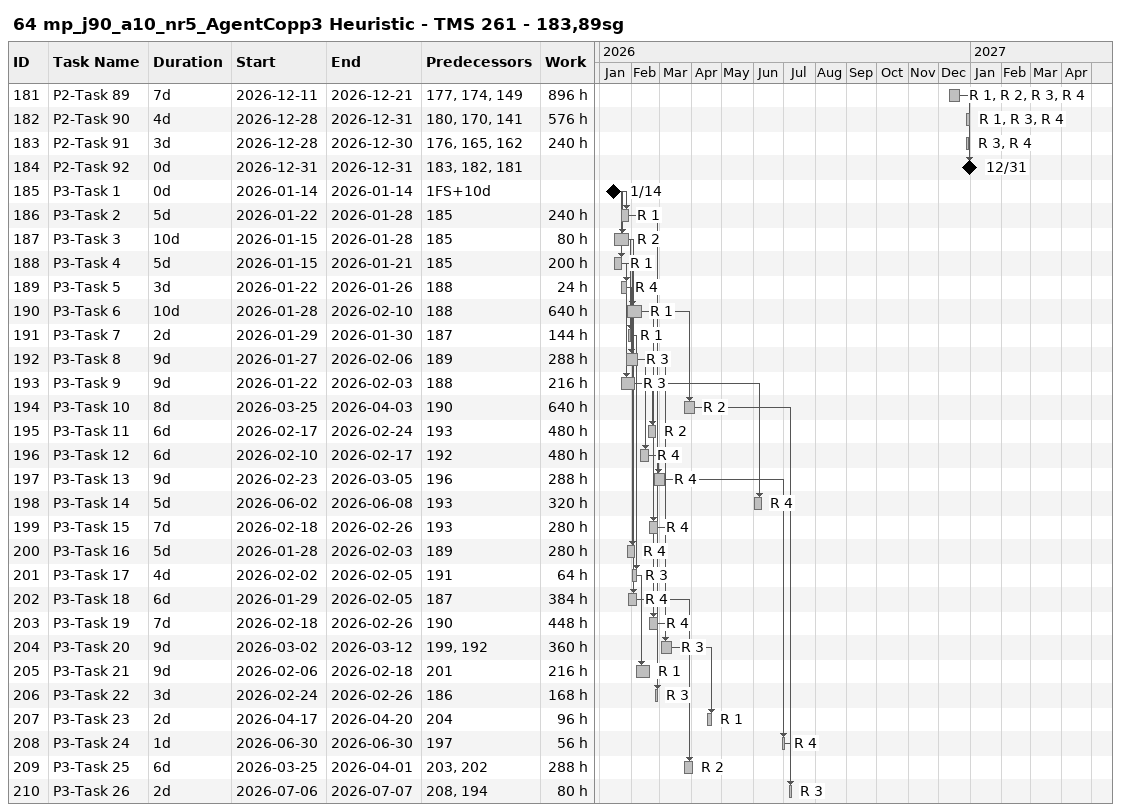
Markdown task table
64 mp_j90_a10_nr5_AgentCopp3 Heuristic - TMS 261 - 183,89sg

| ID | Task | Duration | Start | Finish | Predecessors | Resources | Work (h) |
|---|---|---|---|---|---|---|---|
| 181 | P2-Task 89 | 7d | 2026-12-11 | 2026-12-21 | 177, 174, 149 | R 1, R 2, R 3, R 4 | 896 |
| 182 | P2-Task 90 | 4d | 2026-12-28 | 2026-12-31 | 180, 170, 141 | R 1, R 3, R 4 | 576 |
| 183 | P2-Task 91 | 3d | 2026-12-28 | 2026-12-30 | 176, 165, 162 | R 3, R 4 | 240 |
| 184 | P2-Task 92 | 0d | 2026-12-31 | 2026-12-31 | 183, 182, 181 |  |  |
| 185 | P3-Task 1 | 0d | 2026-01-14 | 2026-01-14 | 1FS+10d |  |  |
| 186 | P3-Task 2 | 5d | 2026-01-22 | 2026-01-28 | 185 | R 1 | 240 |
| 187 | P3-Task 3 | 10d | 2026-01-15 | 2026-01-28 | 185 | R 2 | 80 |
| 188 | P3-Task 4 | 5d | 2026-01-15 | 2026-01-21 | 185 | R 1 | 200 |
| 189 | P3-Task 5 | 3d | 2026-01-22 | 2026-01-26 | 188 | R 4 | 24 |
| 190 | P3-Task 6 | 10d | 2026-01-28 | 2026-02-10 | 188 | R 1 | 640 |
| 191 | P3-Task 7 | 2d | 2026-01-29 | 2026-01-30 | 187 | R 1 | 144 |
| 192 | P3-Task 8 | 9d | 2026-01-27 | 2026-02-06 | 189 | R 3 | 288 |
| 193 | P3-Task 9 | 9d | 2026-01-22 | 2026-02-03 | 188 | R 3 | 216 |
| 194 | P3-Task 10 | 8d | 2026-03-25 | 2026-04-03 | 190 | R 2 | 640 |
| 195 | P3-Task 11 | 6d | 2026-02-17 | 2026-02-24 | 193 | R 2 | 480 |
| 196 | P3-Task 12 | 6d | 2026-02-10 | 2026-02-17 | 192 | R 4 | 480 |
| 197 | P3-Task 13 | 9d | 2026-02-23 | 2026-03-05 | 196 | R 4 | 288 |
| 198 | P3-Task 14 | 5d | 2026-06-02 | 2026-06-08 | 193 | R 4 | 320 |
| 199 | P3-Task 15 | 7d | 2026-02-18 | 2026-02-26 | 193 | R 4 | 280 |
| 200 | P3-Task 16 | 5d | 2026-01-28 | 2026-02-03 | 189 | R 4 | 280 |
| 201 | P3-Task 17 | 4d | 2026-02-02 | 2026-02-05 | 191 | R 3 | 64 |
| 202 | P3-Task 18 | 6d | 2026-01-29 | 2026-02-05 | 187 | R 4 | 384 |
| 203 | P3-Task 19 | 7d | 2026-02-18 | 2026-02-26 | 190 | R 4 | 448 |
| 204 | P3-Task 20 | 9d | 2026-03-02 | 2026-03-12 | 199, 192 | R 3 | 360 |
| 205 | P3-Task 21 | 9d | 2026-02-06 | 2026-02-18 | 201 | R 1 | 216 |
| 206 | P3-Task 22 | 3d | 2026-02-24 | 2026-02-26 | 186 | R 3 | 168 |
| 207 | P3-Task 23 | 2d | 2026-04-17 | 2026-04-20 | 204 | R 1 | 96 |
| 208 | P3-Task 24 | 1d | 2026-06-30 | 2026-06-30 | 197 | R 4 | 56 |
| 209 | P3-Task 25 | 6d | 2026-03-25 | 2026-04-01 | 203, 202 | R 2 | 288 |
| 210 | P3-Task 26 | 2d | 2026-07-06 | 2026-07-07 | 208, 194 | R 3 | 80 |
